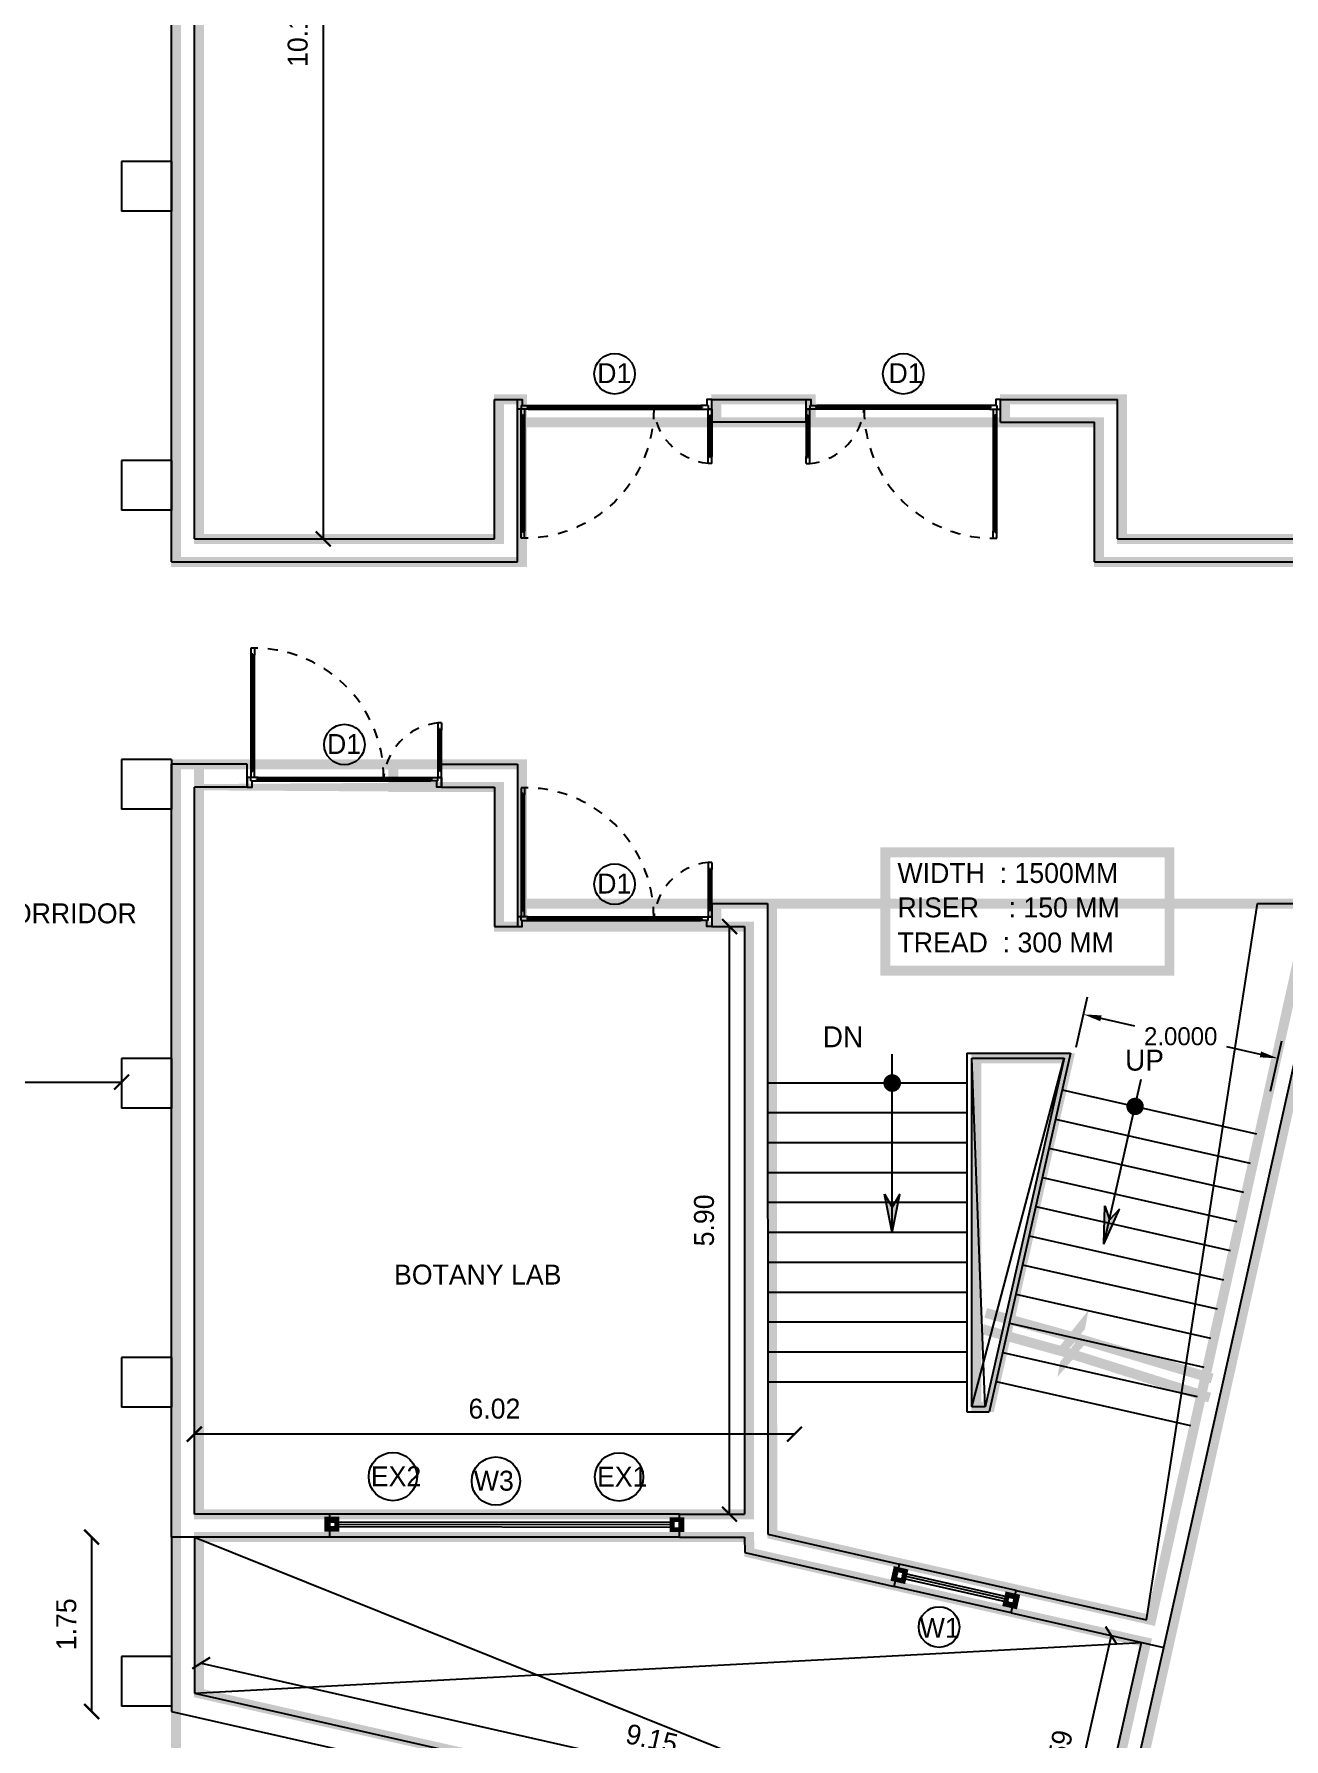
# Model space of a CAD drawing. Header units: metres. Extents: x 6101839 to 6102590, y -6659932 to -6659648.
# Drawn here: x 6102399.93 to 6102412.46, y -6659701.02 to -6659683.91 of the extents above; entities that cross this region are included whole.
import ezdxf

# ---------------------------------------------------------------- set-up
doc = ezdxf.new("R2010")
doc.units = ezdxf.units.M
doc.header["$LTSCALE"] = 500
doc.header["$MEASUREMENT"] = 0
doc.linetypes.add('DASHED2', pattern=[0.375, 0.25, -0.125])
doc.linetypes.add('HIDDEN', pattern=[0.375, 0.25, -0.125])
doc.layers.get('0').update_dxf_attribs({"linetype": 'CONTINUOUS'})
doc.layers.get('Defpoints').update_dxf_attribs({"linetype": 'CONTINUOUS'})
for name, color, linetype in [('above', 250, 'DASHED2'), ('Bldg', 44, 'CONTINUOUS'), ('BLK_1_FLR_2_BLT_UP_AREA_DEDUCT', 26, 'CONTINUOUS'), ('BLK_1_FLR_2_CARPET_AREA', 25, 'CONTINUOUS'), ('BLK_1_FLR_2_EXIT_WIDTH_STAIR', 1, 'CONTINUOUS'), ('DIM', 205, 'CONTINUOUS'), ('DOOR', 252, 'CONTINUOUS'), ('DOORTEXT', 13, 'CONTINUOUS'), ('ED', 30, 'CONTINUOUS'), ('FURN1', 252, 'CONTINUOUS'), ('FURNITURE', 252, 'CONTINUOUS'), ('FURNITURES', 252, 'CONTINUOUS'), ('norms', 4, 'CONTINUOUS'), ('railing', 14, 'CONTINUOUS'), ('STEPS', 233, 'CONTINUOUS'), ('T E X T', 7, 'CONTINUOUS'), ('TEXT', 4, 'CONTINUOUS'), ('W-SCH', 205, 'CONTINUOUS'), ('wall', 125, 'CONTINUOUS'), ('wall1', 125, 'CONTINUOUS'), ('WIN', 252, 'CONTINUOUS'), ('WINDOWS', 252, 'CONTINUOUS')]:
    doc.layers.add(name, color=color, linetype=linetype)
doc.styles.add('GD', font='GOTHIC.TTF')
doc.styles.add('RM', font='GOTHIC.TTF')
doc.styles.add('S2', font='GOTHIC.TTF')
doc.styles.get("Standard").update_dxf_attribs({"font": 'GOTHIC.TTF'})
doc.styles.add('USA TEXT', font='GOTHIC.TTF')
doc.dimstyles.new('1-100-ED', dxfattribs={"dimtxt": 0.2, "dimasz": 0.15, "dimexe": 0.18, "dimexo": 0.0625, "dimgap": 0.15, "dimtad": 1, "dimzin": 0, "dimdsep": 46, "dimtxsty": 'USA TEXT', "dimblk": 'ARCHTICK', "dimcen": 0.1, "dimse1": 1, "dimse2": 1, "dimclrd": 256, "dimclrt": 256, "dimadec": 0, "dimazin": 0, "dimtfac": 1, "dimtofl": 0, "dimtmove": 0, "dimatfit": 3, "dimldrblk": 'ARCHTICK', "dimfxl": 0.18, "dimtolj": 1, "dimtzin": 0, "dimarcsym": 0})
doc.dimstyles.new('STANDARD$0', dxfattribs={"dimtxt": 7, "dimasz": 3, "dimexe": 3, "dimexo": 1, "dimgap": 1.5, "dimtad": 1, "dimdec": 1, "dimzin": 1, "dimdsep": 46, "dimlunit": 4, "dimtxsty": 'Standard', "dimblk": 'OBLIQUE', "dimcen": 0.09375, "dimdle": 1, "dimclrd": 8, "dimclre": 8, "dimclrt": 7, "dimadec": 1, "dimazin": 0, "dimtfac": 1, "dimtdec": 1, "dimtix": 1, "dimtmove": 2, "dimatfit": 3, "dimldrblk": 'ARCHTICK', "dimfxl": 1, "dimfrac": 2, "dimtolj": 1, "dimtzin": 0, "dimarcsym": 0})

# ---------------------------------------------------------------- blocks, each defined once
blk = doc.blocks.new('DN')
at = {"layer": 'FURNITURES', "color": 233}
for p, q in [((319.0854205023498, 1863.104800175875), (335.6227519502863, 1936.198106413707)), ((334.3131926348433, 1859.659522791393), (319.0854205023498, 1863.104800175875)), ((334.3131926348433, 1859.659522791393), (337.0694145429879, 1871.841740497388)), ((343.1605233969167, 1870.463629543781), (337.0694145429879, 1871.841740497388)), ((340.4043014878407, 1858.281411836855), (343.1605233969167, 1870.463629543781)), ((355.6320736212656, 1854.836134452373), (340.4043014878407, 1858.281411836855)), ((369.4131831610576, 1915.747222983278), (355.6320736212656, 1854.836134452373)), ((-72.65177525021136, 131.6897415826097), (-89.18910669814794, 58.596435344778)), ((-57.42400311864912, 128.244464197196), (-72.65177525021136, 131.6897415826097)), ((-57.42400311864912, 128.244464197196), (-60.18022502586246, 116.0622464912012)), ((-54.08911617286502, 114.6841355366632), (-60.18022502586246, 116.0622464912012)), ((-51.3328942656517, 126.8663532435894), (-54.08911617286502, 114.6841355375945)), ((-36.10512213222683, 123.4210758581757), (-51.3328942656517, 126.8663532435894)), ((-49.88623167201875, 62.50998732727021), (-36.10512213222683, 123.4210758581757))]:
    blk.add_line(p, q, dxfattribs=at)
at = {"layer": 'FURNITURES', "color": 250}
for p, q in [((-72.65177525021136, 131.6897415826097), (319.0854205023498, 1863.104800175875)), ((-57.42400311864912, 128.244464197196), (337.0694145429879, 1871.841740497388)), ((-51.3328942656517, 126.8663532435894), (343.1605233959853, 1870.463629543781)), ((-36.10512213222683, 123.4210758581757), (355.6320736212656, 1854.836134452373))]:
    blk.add_line(p, q, dxfattribs=at)
at = {"layer": 'FURNITURES', "color": 250, "linetype": 'HIDDEN', "ltscale": 0.5}
for centre, radius, start, end in [((413.9418523591011, 1987.039343010634), 629.5359540648079, 173.3490794760167, 254.7297334611895), ((-81.1497706482187, 94.26623892690986), 1329.211879831034, 77.25002704883593, 168.8255809701504)]:
    blk.add_arc(centre, radius, start, end, dxfattribs=at)
at = {"layer": 'wall', "color": 7}
for p, q in [((-203.0888007394969, 2096.498816266656), (-211.3574664629996, 2059.952163148671)), ((-211.3574664629996, 2059.952163148671), (-138.6788448011502, 2043.508653922007)), ((-203.0888007394969, 2096.498816266656), (-130.4101790776476, 2080.055307039991)), ((-146.0376741690561, 2067.583756815642), (-147.4157851235941, 2061.492647962645)), ((265.9747230978683, 1967.963209992274), (-147.4157851226627, 2061.492647962645)), ((-135.2335674166679, 2058.736426053568), (-147.4157851235941, 2061.492647962645)), ((267.3528340514749, 1974.054318846203), (-146.0376741690561, 2067.583756814711)), ((-133.8554564630612, 2064.827534906566), (-146.0376741690561, 2067.583756815642)), ((-135.2335674166679, 2058.736426053568), (-138.6788448011502, 2043.508653922007)), ((-138.6788448011502, 2043.508653922007), (262.5294457124546, 1952.735437860712)), ((-130.4101790776476, 2080.055307039991), (-133.8554564630612, 2064.827534906566)), ((270.7981114368886, 1989.282090978697), (-130.4101790776476, 2080.055307039991)), ((265.9747230978683, 1967.963209992274), (262.5294457124546, 1952.735437860712)), ((262.5294457124546, 1952.735437860712), (335.6227519502863, 1936.198106412776)), ((265.9747230978683, 1967.963209992274), (278.1569408038631, 1965.206988085992)), ((270.7981114368886, 1989.282090978697), (267.3528340514749, 1974.054318846203)), ((267.3528340514749, 1974.054318846203), (279.5350517584011, 1971.29809693899)), ((343.891417673789, 1972.744759531692), (270.7981114368886, 1989.282090978697)), ((279.5350517584011, 1971.29809693899), (278.1569408038631, 1965.206988085992)), ((343.891417673789, 1972.744759531692), (335.6227519502863, 1936.198106412776)), ((372.1694050692022, 1927.929440689273), (335.6227519502863, 1936.198106413707)), ((372.1694050692022, 1927.929440689273), (369.4131831610576, 1915.747222983278)), ((-1377.096374039538, 387.5083733228967), (-1385.162156328559, 351.8626664569601)), ((-1385.162156328559, 351.8626664569601), (-1313.870742597617, 335.7311018779874)), ((-1377.096374039538, 387.5083733228967), (-1305.804960307665, 371.3768087448552)), ((-1321.047605217434, 359.2130249803886), (-1322.391902267001, 353.2720738360658)), ((-157.1158789880574, 89.59760813135655), (-1322.391902267001, 353.2720738360658)), ((-1310.509999977425, 350.5834797397256), (-1322.391902267001, 353.2720738360658)), ((-155.7715819394216, 95.53855927474794), (-1321.047605217434, 359.2130249794573)), ((-1309.16570292972, 356.5244308840484), (-1321.047605217434, 359.2130249803886)), ((-1305.804960307665, 371.3768087448552), (-1309.16570292972, 356.5244308840484)), ((-152.4108393182978, 110.3909371364862), (-1305.804960307665, 371.3768087448552)), ((-1310.509999977425, 350.5834797397256), (-1313.870742597617, 335.7311018779874)), ((-1313.870742597617, 335.7311018779874), (-160.4766216091811, 74.74523027148098)), ((-157.1158789880574, 89.59760813135655), (-160.4766216091811, 74.74523027148098)), ((-160.4766216091811, 74.74523027148098), (-89.1852078773081, 58.61366569064557)), ((-157.1158789880574, 89.59760813135655), (-145.2339766994118, 86.90901403501628)), ((-152.4108393182978, 110.3909371364862), (-155.7715819394216, 95.53855927474794)), ((-155.7715819394216, 95.53855927474794), (-143.8896796517074, 92.84996517840773)), ((-81.11942558735609, 94.25937255565077), (-152.4108393182978, 110.3909371364862)), ((-143.8896796517074, 92.84996517840773), (-145.2339766994118, 86.90901403501628)), ((-52.6424535792321, 50.32776962127536), (-89.18910669814794, 58.596435344778)), ((-81.11942558735609, 94.25937255565077), (-89.1852078773081, 58.61366569064557)), ((-52.6424535792321, 50.32776962127536), (-49.88623167201875, 62.50998732727021))]:
    blk.add_line(p, q, dxfattribs=at)
for points in [[(335.6227519502863, 1936.198106413707), (343.891417673789, 1972.744759531692), (441.3491593236103, 1950.694984268397), (430.3242716919631, 1901.966113443486), (369.4131831610576, 1915.747222983278)], [(-89.18910669814794, 58.596435344778), (-97.4577724216506, 22.04978222586214), (-3.07718291879e-05, 6.9625675678e-06), (11.0248568598181, 48.72887778747828), (-49.88623167201875, 62.50998732727021)]]:
    blk.add_lwpolyline(points, dxfattribs=at)
blk = doc.blocks.new('_ArchTick')
at = {"color": 0, "linetype": 'ByBlock', "const_width": 0.15}
blk.add_lwpolyline([(-0.5, -0.5), (0.5, 0.5)], dxfattribs=at)
blk = doc.blocks.new('*D503')
at = {"layer": 'Defpoints', "color": 0, "transparency": 16777216}
for p in [(6102401.532876948, -6659678.836962556), (6102401.532876948, -6659688.976962556), (6102402.825267529, -6659688.976962556)]:
    blk.add_point(p, dxfattribs=at)
at = {"layer": 'ED', "lineweight": -2, "transparency": 16777216}
blk.add_line((6102402.825267529, -6659678.836962556), (6102402.825267529, -6659688.976962556), dxfattribs=at)
at = {"layer": 'ED', "lineweight": -2, "transparency": 16777216, "xscale": 0.15, "yscale": 0.15, "zscale": 0.15}
for p, rotation in [((6102402.825267529, -6659678.836962556), 90), ((6102402.825267529, -6659688.976962556), 270)]:
    blk.add_blockref('_ArchTick', p, dxfattribs=dict(at, rotation=rotation))
at = {"layer": 'ED', "transparency": 16777216, "insert": (6102402.570236935, -6659683.906962555), "char_height": 0.2, "attachment_point": 5, "rotation": 90, "style": 'USA TEXT'}
blk.add_mtext('\\A1;10.14', dxfattribs=at)
blk = doc.blocks.new('*D559')
at = {"layer": 'Defpoints', "color": 0, "transparency": 16777216}
for p in [(6102398.302876941, -6659694.188967839), (6102400.802876941, -6659694.188967839), (6102400.802876941, -6659694.426967838)]:
    blk.add_point(p, dxfattribs=at)
at = {"layer": 'ED', "lineweight": -2, "transparency": 16777216}
blk.add_line((6102398.302876941, -6659694.426967838), (6102400.802876941, -6659694.426967838), dxfattribs=at)
at = {"layer": 'ED', "lineweight": -2, "transparency": 16777216, "xscale": 0.15, "yscale": 0.15, "zscale": 0.15, "rotation": 180}
blk.add_blockref('_ArchTick', (6102398.302876941, -6659694.426967838), dxfattribs=at)
at = {"layer": 'ED', "lineweight": -2, "transparency": 16777216, "xscale": 0.15, "yscale": 0.15, "zscale": 0.15}
blk.add_blockref('_ArchTick', (6102400.802876941, -6659694.426967838), dxfattribs=at)
at = {"layer": 'ED', "transparency": 16777216, "insert": (6102399.552876941, -6659694.171937247), "char_height": 0.2, "attachment_point": 5, "style": 'USA TEXT'}
blk.add_mtext('\\A1;2.50', dxfattribs=at)
blk = doc.blocks.new('*D566')
at = {"layer": 'Defpoints', "color": 0, "transparency": 16777216}
for p in [(6102406.901267531, -6659692.866962556), (6102407.052876949, -6659692.866962556), (6102407.052876949, -6659698.762334808)]:
    blk.add_point(p, dxfattribs=at)
at = {"layer": 'ED', "lineweight": -2, "transparency": 16777216}
blk.add_line((6102406.901267531, -6659698.762334808), (6102406.901267531, -6659692.866962556), dxfattribs=at)
at = {"layer": 'ED', "lineweight": -2, "transparency": 16777216, "xscale": 0.15, "yscale": 0.15, "zscale": 0.15}
for p, rotation in [((6102406.901267531, -6659692.866962556), 90), ((6102406.901267531, -6659698.762334808), 270)]:
    blk.add_blockref('_ArchTick', p, dxfattribs=dict(at, rotation=rotation))
at = {"layer": 'ED', "transparency": 16777216, "insert": (6102406.646236937, -6659695.81464868), "char_height": 0.2, "attachment_point": 5, "rotation": 90, "style": 'USA TEXT'}
blk.add_mtext('\\A1;5.90', dxfattribs=at)
blk = doc.blocks.new('*D567')
at = {"layer": 'Defpoints', "color": 0, "transparency": 16777216}
for p in [(6102401.532876948, -6659697.960006674), (6102407.552876947, -6659698.400509159), (6102401.532876948, -6659700.606962552)]:
    blk.add_point(p, dxfattribs=at)
at = {"layer": 'ED', "lineweight": -2, "transparency": 16777216}
blk.add_line((6102407.552876947, -6659697.960006674), (6102401.532876948, -6659697.960006674), dxfattribs=at)
at = {"layer": 'ED', "lineweight": -2, "transparency": 16777216, "xscale": 0.15, "yscale": 0.15, "zscale": 0.15, "rotation": 180}
blk.add_blockref('_ArchTick', (6102401.532876948, -6659697.960006674), dxfattribs=at)
at = {"layer": 'ED', "lineweight": -2, "transparency": 16777216, "xscale": 0.15, "yscale": 0.15, "zscale": 0.15}
blk.add_blockref('_ArchTick', (6102407.552876947, -6659697.960006674), dxfattribs=at)
at = {"layer": 'ED', "transparency": 16777216, "insert": (6102404.542876948, -6659697.704976083), "char_height": 0.2, "attachment_point": 5, "style": 'USA TEXT'}
blk.add_mtext('\\A1;6.02', dxfattribs=at)
blk = doc.blocks.new('*D1016')
at = {"layer": 'Defpoints', "color": 0, "transparency": 16777216}
for p in [(6102401.302876949, -6659698.992334809), (6102400.50186551, -6659700.742447431), (6102401.302876949, -6659700.742447431)]:
    blk.add_point(p, dxfattribs=at)
at = {"layer": 'ED', "lineweight": -2, "transparency": 16777216}
blk.add_line((6102400.50186551, -6659698.992334809), (6102400.50186551, -6659700.742447431), dxfattribs=at)
at = {"layer": 'ED', "lineweight": -2, "transparency": 16777216, "xscale": 0.15, "yscale": 0.15, "zscale": 0.15}
for p, rotation in [((6102400.50186551, -6659698.992334809), 90), ((6102400.50186551, -6659700.742447431), 270)]:
    blk.add_blockref('_ArchTick', p, dxfattribs=dict(at, rotation=rotation))
at = {"layer": 'ED', "transparency": 16777216, "insert": (6102400.249350212, -6659699.867391119), "char_height": 0.2, "attachment_point": 5, "rotation": 90, "style": 'USA TEXT'}
blk.add_mtext('\\A1;1.75', dxfattribs=at)
blk = doc.blocks.new('*D1017')
at = {"layer": 'Defpoints', "color": 0, "transparency": 16777216}
for p in [(6102401.532876944, -6659700.558675267), (6102410.530198233, -6659702.276614079), (6102410.461773216, -6659702.579018136)]:
    blk.add_point(p, dxfattribs=at)
at = {"layer": 'ED', "lineweight": -2, "transparency": 16777216}
blk.add_line((6102401.601301962, -6659700.25627121), (6102410.530198233, -6659702.276614079), dxfattribs=at)
at = {"layer": 'ED', "lineweight": -2, "transparency": 16777216, "xscale": 0.15, "yscale": 0.15, "zscale": 0.15}
for p, rotation in [((6102401.601301962, -6659700.25627121), 167.2503667695887), ((6102410.530198233, -6659702.276614079), 347.2503667695888)]:
    blk.add_blockref('_ArchTick', p, dxfattribs=dict(at, rotation=rotation))
at = {"layer": 'ED', "transparency": 16777216, "insert": (6102406.122033102, -6659701.017700154), "char_height": 0.2, "attachment_point": 5, "rotation": 347.25036676958877, "style": 'USA TEXT'}
blk.add_mtext('\\A1;9.15', dxfattribs=at)
blk = doc.blocks.new('*D1018')
at = {"layer": 'Defpoints', "color": 0, "transparency": 16777216}
for p in [(6102411.034352489, -6659700.048506614), (6102410.157223627, -6659702.510107651), (6102410.461773217, -6659702.579018138)]:
    blk.add_point(p, dxfattribs=at)
at = {"layer": 'ED', "lineweight": -2, "transparency": 16777216}
blk.add_line((6102410.729802899, -6659699.979596127), (6102410.157223627, -6659702.510107651), dxfattribs=at)
at = {"layer": 'ED', "lineweight": -2, "transparency": 16777216, "xscale": 0.15, "yscale": 0.15, "zscale": 0.15}
for p, rotation in [((6102410.729802899, -6659699.979596127), 77.2503667405967), ((6102410.157223627, -6659702.510107651), 257.2503667405967)]:
    blk.add_blockref('_ArchTick', p, dxfattribs=dict(at, rotation=rotation))
at = {"layer": 'ED', "transparency": 16777216, "insert": (6102410.194770773, -6659701.188568884), "char_height": 0.2, "attachment_point": 5, "rotation": 77.25036674059669, "style": 'USA TEXT'}
blk.add_mtext('\\A1;2.59', dxfattribs=at)
blk = doc.blocks.new('*D1383')
at = {"layer": 'BLK_1_FLR_2_EXIT_WIDTH_STAIR', "color": 0, "lineweight": -2, "transparency": 16777216}
for p, q in [((6102410.377416643, -6659694.075294932), (6102410.491260249, -6659693.572163636)), ((6102410.627097705, -6659693.787449922), (6102410.962736565, -6659693.863394985)), ((6102412.328084593, -6659694.5166729), (6102412.441928198, -6659694.013541606)), ((6102412.226641907, -6659694.149379062), (6102411.89100305, -6659694.073434001))]:
    blk.add_line(p, q, dxfattribs=at)
at = {"layer": 'BLK_1_FLR_2_EXIT_WIDTH_STAIR', "color": 0, "transparency": 16777216}
for points in [[(6102410.633718441, -6659693.758189611), (6102410.62047697, -6659693.816710237), (6102410.451535832, -6659693.747725509)], [(6102412.233262646, -6659694.12011875), (6102412.220021175, -6659694.178639374), (6102412.402203782, -6659694.189103477)]]:
    blk.add_solid(points, dxfattribs=at)
at = {"layer": 'Defpoints', "color": 0, "transparency": 16777216}
for p in [(6102410.363623445, -6659694.136253914), (6102412.402203782, -6659694.189103477), (6102412.314291392, -6659694.577631883)]:
    blk.add_point(p, dxfattribs=at)
at = {"layer": 'BLK_1_FLR_2_EXIT_WIDTH_STAIR', "color": 0, "transparency": 16777216, "insert": (6102411.426869808, -6659693.968414493), "char_height": 0.18, "attachment_point": 5}
blk.add_mtext('\\A1;2.0000', dxfattribs=at)

msp = doc.modelspace()

# ---------------------------------------------------------------- hatches: boundary and pattern name
at = {"layer": 'DIM'}
h = msp.add_hatch(color=256, dxfattribs=at)
h.paths.add_polyline_path([(6102408.588561236, -6659695.655702513), (6102408.547711117, -6659695.655751201), (6102408.609088461, -6659695.552043867)])
h.paths.add_polyline_path([(6102408.537942316, -6659695.911318582), (6102408.532849965, -6659695.911324653), (6102408.532575829, -6659695.681324815), (6102408.547711117, -6659695.655751201), (6102408.588561236, -6659695.655702513)])
h.paths.add_polyline_path([(6102408.532849965, -6659695.911324653), (6102408.527757614, -6659695.911330722), (6102408.476529505, -6659695.655836043), (6102408.517379621, -6659695.655787352), (6102408.532575829, -6659695.681324815)])
h.paths.add_polyline_path([(6102408.527757614, -6659695.911330722), (6102408.532849965, -6659695.911324653), (6102408.532880424, -6659695.936880189)])
h.paths.add_polyline_path([(6102408.532880424, -6659695.936880189), (6102408.532849965, -6659695.911324653), (6102408.537942316, -6659695.911318582)])
h.paths.add_polyline_path([(6102408.455755237, -6659695.552226626), (6102408.517379621, -6659695.655787352), (6102408.476529505, -6659695.655836043)])
h = msp.add_hatch(color=256, dxfattribs=at)
h.paths.add_polyline_path([(6102410.664501103, -6659695.772969742), (6102410.703351111, -6659695.781809025), (6102410.667286132, -6659695.669941379)])
h.paths.add_polyline_path([(6102410.657633383, -6659696.027031573), (6102410.662476401, -6659696.028133472), (6102410.712244521, -6659695.809394922), (6102410.703351111, -6659695.781809025), (6102410.664501103, -6659695.772969742)])
h.paths.add_polyline_path([(6102410.662476401, -6659696.028133472), (6102410.66731942, -6659696.029235374), (6102410.771047519, -6659695.797211536), (6102410.732197511, -6659695.788372252), (6102410.712244521, -6659695.809394922)])
h.paths.add_polyline_path([(6102410.66731942, -6659696.029235374), (6102410.662476401, -6659696.028133472), (6102410.656946609, -6659696.052437757)])
h.paths.add_polyline_path([(6102410.656946609, -6659696.052437757), (6102410.662476401, -6659696.028133472), (6102410.657633383, -6659696.027031573)])
h.paths.add_polyline_path([(6102410.813111832, -6659695.703120124), (6102410.732197511, -6659695.788372252), (6102410.771047519, -6659695.797211536)])

# ---------------------------------------------------------------- linework, layer by layer
at = {"layer": 'above', "color": 251, "linetype": 'ByBlock'}
for p, q in [((6102401.532876945, -6659698.992334805), (6102410.461773216, -6659702.579018137)), ((6102401.532876945, -6659700.558675268), (6102411.034352488, -6659700.048506613))]:
    msp.add_line(p, q, dxfattribs=at)
at = {"layer": 'Bldg', "linetype": 'ByBlock'}
for p, q in [((6102409.282854925, -6659694.136898543), (6102409.282854925, -6659697.736898542)), ((6102409.282854925, -6659694.136898543), (6102410.321434433, -6659694.136898543)), ((6102409.332854923, -6659697.686898543), (6102409.332854923, -6659694.186898543)), ((6102409.332854923, -6659694.186898543), (6102410.258858843, -6659694.186898543)), ((6102410.258858843, -6659694.186898543), (6102409.467021997, -6659697.686898543)), ((6102410.321434433, -6659694.136898543), (6102409.506973677, -6659697.736898542)), ((6102409.282854925, -6659697.736898542), (6102409.506973677, -6659697.736898542)), ((6102409.467021997, -6659697.686898543), (6102409.332854923, -6659697.686898543))]:
    msp.add_line(p, q, dxfattribs=at)
at = {"layer": 'BLK_1_FLR_2_BLT_UP_AREA_DEDUCT', "color": 26, "linetype": 'Continuous', "const_width": 0.1}
for points in [[(6102409.37789294, -6659694.187459365), (6102410.303896857, -6659694.187459365), (6102409.512060013, -6659697.687459367), (6102409.37789294, -6659697.687459367), (6102409.37789294, -6659694.187459365)], [(6102401.577913671, -6659698.992897), (6102401.577913671, -6659700.5592358), (6102410.506811232, -6659702.579578962), (6102411.079390503, -6659700.049067438), (6102407.099168877, -6659699.148465848), (6102407.097914962, -6659698.993007963), (6102401.577913671, -6659698.993007963)]]:
    msp.add_lwpolyline(points, dxfattribs=at)
at = {"layer": 'BLK_1_FLR_2_CARPET_AREA', "color": 15, "linetype": 'Continuous', "const_width": 0.1}
for points in [[(6102401.577914911, -6659688.977523416), (6102404.587914913, -6659688.977523416), (6102404.587914913, -6659687.577523416), (6102404.817914971, -6659687.577522785), (6102404.817918932, -6659687.807515098), (6102406.768589837, -6659687.807523416), (6102406.768592993, -6659687.577523416), (6102407.713842997, -6659687.577536394), (6102407.713842215, -6659687.807524956), (6102409.664544454, -6659687.80753201), (6102409.664547614, -6659687.577563179), (6102410.837914911, -6659687.57757929), (6102410.837914911, -6659688.977523416), (6102414.077914912, -6659688.977523416), (6102414.077914912, -6659679.066962559), (6102401.577914911, -6659679.066962548)], [(6102401.34791491, -6659691.237524778), (6102404.817914912, -6659691.237524778), (6102404.81791408, -6659692.637521625), (6102407.327914912, -6659692.637523416), (6102407.329168829, -6659698.964693912), (6102411.130148508, -6659699.824742473), (6102412.731433863, -6659692.637523098), (6102412.967248165, -6659692.637523098), (6102410.68659643, -6659702.856073338), (6102401.347914905, -6659700.743008292)], [(6102401.577914911, -6659698.763008), (6102407.09791491, -6659698.763008), (6102407.097919402, -6659692.867523416), (6102406.768589778, -6659692.867522784), (6102406.768589918, -6659692.637522786), (6102404.81791408, -6659692.637521625), (6102404.81791408, -6659692.867523416), (6102404.587914913, -6659692.867523416), (6102404.587914913, -6659691.467523417), (6102403.528414913, -6659691.467523417), (6102403.528414913, -6659691.237524938), (6102401.577914911, -6659691.237524938)]]:
    msp.add_lwpolyline(points, close=True, dxfattribs=at)
msp.add_lwpolyline([(6102401.34791491, -6659681.237523414), (6102401.34791491, -6659689.207523416), (6102404.817914912, -6659689.207523416), (6102404.817918932, -6659687.807515098), (6102410.607914913, -6659687.807534807), (6102410.607914913, -6659689.207523416), (6102415.818829603, -6659689.207523416), (6102412.637283896, -6659703.297455722), (6102427.267502195, -6659706.607837693), (6102429.253722928, -6659697.829744045), (6102432.667363738, -6659698.602149129), (6102430.681143005, -6659707.380242776), (6102433.60717417, -6659708.042316292), (6102432.834755034, -6659711.456019416)], dxfattribs=at)
at = {"layer": 'DIM', "const_width": 0.1}
for points in [[(6102408.494521618, -6659694.436925879, -1), (6102408.571188231, -6659694.436834501, -1)], [(6102411.005847177, -6659694.679886236, 1), (6102410.932934327, -6659694.663296863, 1)]]:
    msp.add_lwpolyline(points, format="xyb", close=True, dxfattribs=at)
at = {"layer": 'DOOR', "linetype": 'ByBlock'}
for p, q in [((6102408.532829425, -6659695.888424733), (6102408.532831556, -6659694.148668136)), ((6102410.656970866, -6659696.052443247), (6102411.031450466, -6659694.397422065)), ((6102408.455729738, -6659695.552226626), (6102408.53255033, -6659695.681324816)), ((6102408.532854926, -6659695.93688019), (6102408.455729738, -6659695.552226626)), ((6102408.609062961, -6659695.552043867), (6102408.53255033, -6659695.681324816)), ((6102408.532854926, -6659695.93688019), (6102408.609062961, -6659695.552043867)), ((6102410.656970866, -6659696.052443247), (6102410.667310389, -6659695.669946869)), ((6102410.656970866, -6659696.052443247), (6102410.813136089, -6659695.703125613)), ((6102410.667310389, -6659695.669946869), (6102410.712268777, -6659695.809400412)), ((6102410.813136089, -6659695.703125613), (6102410.712268777, -6659695.809400412))]:
    msp.add_line(p, q, dxfattribs=at)
at = {"layer": 'FURN1', "const_width": 0.1}
for points in [[(6102402.887918791, -6659698.887838382), (6102402.936685978, -6659698.887842059), (6102402.936689653, -6659698.839074872), (6102402.887922464, -6659698.839071197)], [(6102402.888528473, -6659698.887836678), (6102402.93729566, -6659698.887840321), (6102402.937299303, -6659698.839073135), (6102402.888532118, -6659698.839069491)], [(6102406.398535482, -6659698.891993818), (6102406.349768294, -6659698.891990008), (6102406.349772106, -6659698.843222821), (6102406.398539293, -6659698.843226632)], [(6102406.399145163, -6659698.891995617), (6102406.350377975, -6659698.891991838), (6102406.350381756, -6659698.843224652), (6102406.399148943, -6659698.843228432)], [(6102408.575612367, -6659699.392656555), (6102408.624379554, -6659699.403691115), (6102408.635414112, -6659699.354923929), (6102408.586646928, -6659699.34388937)], [(6102408.576222445, -6659699.392792759), (6102408.62498964, -6659699.403827286), (6102408.636024168, -6659699.355060091), (6102408.587256973, -6659699.344025563)], [(6102409.745417552, -6659699.657339763), (6102409.696650396, -6659699.646305067), (6102409.707685092, -6659699.597537911), (6102409.756452248, -6659699.608572609)], [(6102409.746026837, -6659699.657479469), (6102409.697259673, -6659699.646444805), (6102409.708294338, -6659699.597677642), (6102409.757061501, -6659699.608712307)]]:
    msp.add_lwpolyline(points, close=True, dxfattribs=at)
at = {"layer": 'FURNITURE', "linetype": 'ByBlock', "ltscale": 0.2}
for p, q in [((6102402.888528473, -6659698.887836678), (6102406.350377975, -6659698.891991838)), ((6102402.888532118, -6659698.839069491), (6102406.349772106, -6659698.843219151)), ((6102409.745417552, -6659699.657339763), (6102408.624379554, -6659699.403691115)), ((6102409.756452248, -6659699.608572609), (6102408.636024998, -6659699.35505642))]:
    msp.add_line(p, q, dxfattribs=at)
at = {"layer": 'FURNITURE', "color": 4, "linetype": 'ByBlock', "ltscale": 0.2}
for p, q in [((6102402.937297482, -6659698.863456728), (6102406.350379867, -6659698.867602807)), ((6102409.702167744, -6659699.621921491), (6102408.629898063, -6659699.379302083))]:
    msp.add_line(p, q, dxfattribs=at)
at = {"layer": 'norms', "const_width": 0.1}
for points in [[(6102401.57791491, -6659698.763008), (6102407.09791491, -6659698.763008), (6102407.097919402, -6659692.867523416), (6102404.587914913, -6659692.867523416), (6102404.587914913, -6659691.467523417), (6102401.577915068, -6659691.467523352)], [(6102407.329168829, -6659698.964693912), (6102411.130148508, -6659699.824742473), (6102412.731433863, -6659692.637523098), (6102407.327914912, -6659692.637523416)]]:
    msp.add_lwpolyline(points, close=True, dxfattribs=at)
at = {"layer": 'railing', "linetype": 'ByBlock'}
for p, q in [((6102409.467021997, -6659697.686898543), (6102409.332854923, -6659694.186898543)), ((6102409.332854923, -6659697.686898543), (6102410.258858843, -6659694.186898543)), ((6102409.282854925, -6659694.436898543), (6102407.282854925, -6659694.436861837)), ((6102410.237881008, -6659694.506079111), (6102412.188568917, -6659694.947459538)), ((6102409.282854925, -6659694.736898542), (6102407.282854925, -6659694.736861837)), ((6102410.17167365, -6659694.798682229), (6102412.122361558, -6659695.240062658)), ((6102409.282854925, -6659695.036898542), (6102407.282854925, -6659695.036861838)), ((6102410.105467073, -6659695.091285526), (6102412.056154982, -6659695.532665956)), ((6102409.282854925, -6659695.336898543), (6102407.282854925, -6659695.336861838)), ((6102410.039259716, -6659695.383888649), (6102411.989947626, -6659695.825269074)), ((6102409.282854925, -6659695.636898543), (6102407.282854925, -6659695.636861837)), ((6102409.97305314, -6659695.676491944), (6102411.923741049, -6659696.117872371)), ((6102409.282854925, -6659695.936898543), (6102407.282854925, -6659695.936861837)), ((6102409.906845783, -6659695.969095062), (6102411.857533692, -6659696.410475492)), ((6102409.282854925, -6659696.236898542), (6102407.282854925, -6659696.236861837)), ((6102409.840638816, -6659696.261698272), (6102411.791326726, -6659696.7030787)), ((6102409.840639208, -6659696.26169836), (6102411.791327118, -6659696.70307879)), ((6102409.282854925, -6659696.536898542), (6102407.282854925, -6659696.536861838)), ((6102409.774432239, -6659696.554301571), (6102411.725120149, -6659696.995681997)), ((6102409.282854925, -6659696.836898543), (6102407.282854925, -6659696.836861838)), ((6102409.708224882, -6659696.846904688), (6102411.658912793, -6659697.288285118)), ((6102409.282854925, -6659697.136898543), (6102407.282854925, -6659697.136861838)), ((6102409.642018308, -6659697.139507987), (6102411.592706214, -6659697.580888413)), ((6102409.282854925, -6659697.436898543), (6102407.282854925, -6659697.436861837)), ((6102409.575811341, -6659697.432111195), (6102411.526499251, -6659697.873491623))]:
    msp.add_line(p, q, dxfattribs=at)
at = {"layer": 'STEPS', "color": 251, "const_width": 0.1}
for points in [[(6102411.742342665, -6659697.40122216), (6102410.439732905, -6659697.012422107), (6102410.38366616, -6659697.075814378), (6102410.415895862, -6659696.902843594), (6102410.349017461, -6659696.986582229), (6102409.471178417, -6659696.742768233)], [(6102411.71750679, -6659697.593551189), (6102410.327707442, -6659697.154168459), (6102410.271640697, -6659697.217560727), (6102410.303870398, -6659697.044589948), (6102410.236991998, -6659697.128328581), (6102409.438115858, -6659696.90644601)]]:
    msp.add_lwpolyline(points, dxfattribs=at)
at = {"layer": 'W-SCH'}
for centre, radius in [((6102405.748214263, -6659687.320138117), 0.2037454751308166), ((6102408.644165018, -6659687.320138117), 0.2037454751308166), ((6102403.03787617, -6659691.041140271), 0.2037454751308166), ((6102405.748214263, -6659692.441138118), 0.2037454751308166), ((6102403.524468216, -6659698.386090994), 0.2424160592048741), ((6102404.557524718, -6659698.43019385), 0.2424160592048741), ((6102405.792867081, -6659698.389152814), 0.2424160592048741), ((6102409.002597943, -6659699.895023491), 0.2037454751308166)]:
    msp.add_circle(centre, radius, dxfattribs=at)
at = {"layer": 'wall1', "linetype": 'ByBlock'}
for p, q in [((6102401.302876947, -6659689.206962553), (6102401.302876947, -6659678.836962553)), ((6102401.532876946, -6659688.976962552), (6102401.532876946, -6659678.836962553)), ((6102404.542876948, -6659687.576962554), (6102404.772876947, -6659687.576962554)), ((6102404.542876948, -6659688.976962552), (6102404.542876948, -6659687.576962554)), ((6102404.772876947, -6659689.206962553), (6102404.772876947, -6659687.576962554)), ((6102406.723551871, -6659687.576962554), (6102407.668805032, -6659687.576975533)), ((6102406.723551871, -6659687.806962552), (6102406.723551871, -6659687.576962554)), ((6102407.668809188, -6659687.806931382), (6102407.668805032, -6659687.576922787)), ((6102407.668827413, -6659687.806962552), (6102407.668827413, -6659687.576962554)), ((6102409.619506492, -6659687.806971146), (6102409.619502338, -6659687.576962554)), ((6102409.619502338, -6659687.577002317), (6102410.792876948, -6659687.577018428)), ((6102410.792876948, -6659688.976962552), (6102410.792876948, -6659687.577018428)), ((6102407.668827413, -6659687.806962552), (6102406.723551211, -6659687.806959838)), ((6102409.619506492, -6659687.806971146), (6102410.562876947, -6659687.806973947)), ((6102410.562876947, -6659689.206962553), (6102410.562876947, -6659687.806973947)), ((6102401.532876946, -6659688.976962552), (6102404.542876948, -6659688.976962552)), ((6102410.792876948, -6659688.976962552), (6102414.032876948, -6659688.976962552)), ((6102401.302876947, -6659689.206962553), (6102404.772876947, -6659689.206962553)), ((6102410.562876947, -6659689.206962553), (6102415.773791636, -6659689.206962553)), ((6102401.302876947, -6659698.992334805), (6102401.302876943, -6659691.236964074)), ((6102402.062713719, -6659691.236964074), (6102401.302876947, -6659691.236964074)), ((6102402.062713719, -6659691.466964073), (6102402.062713719, -6659691.236964074)), ((6102404.013213717, -6659691.236964074), (6102404.772876947, -6659691.236962552)), ((6102404.013213717, -6659691.466964073), (6102404.013213717, -6659691.236964074)), ((6102404.772876947, -6659691.236962552), (6102404.772876947, -6659692.866962552)), ((6102401.532876946, -6659698.762334804), (6102401.532876946, -6659691.466964073)), ((6102402.062713719, -6659691.466964073), (6102401.532876946, -6659691.466964073)), ((6102404.013213717, -6659691.466962553), (6102404.542876948, -6659691.466962553)), ((6102404.542876948, -6659691.466962553), (6102404.542876948, -6659692.866962552)), ((6102406.723551813, -6659692.636961922), (6102407.282876948, -6659692.636962553)), ((6102406.723551813, -6659692.636961922), (6102406.723551813, -6659692.866961922)), ((6102407.282876948, -6659692.636962553), (6102407.284130864, -6659698.964133047)), ((6102411.085111397, -6659699.824177853), (6102412.198724032, -6659692.636962553)), ((6102411.258681548, -6659700.099265585), (6102412.922210199, -6659692.636962238)), ((6102412.198724032, -6659692.636962553), (6102412.922210199, -6659692.636962238)), ((6102404.542876948, -6659692.866962552), (6102404.772876947, -6659692.866962552)), ((6102406.723551813, -6659692.866961922), (6102407.052876947, -6659692.866962552)), ((6102407.052876947, -6659692.866962552), (6102407.052876947, -6659698.762334804)), ((6102402.887905547, -6659698.762334804), (6102401.532876946, -6659698.762334804)), ((6102402.887905547, -6659698.762334804), (6102402.887910975, -6659698.992334805)), ((6102406.39913756, -6659698.992334805), (6102406.399142987, -6659698.762334804)), ((6102406.399142987, -6659698.762334804), (6102407.052876947, -6659698.762334804)), ((6102402.887910978, -6659698.992450309), (6102401.302876947, -6659698.992334805)), ((6102406.399137693, -6659698.992334805), (6102407.052876947, -6659698.992334805)), ((6102407.052876947, -6659698.992334805), (6102407.054130865, -6659699.147905024)), ((6102407.284130864, -6659698.964133047), (6102408.604951506, -6659699.262995916)), ((6102407.054130865, -6659699.147905024), (6102408.554191908, -6659699.487324833)), ((6102408.554207413, -6659699.48725631), (6102408.604967011, -6659699.262927393)), ((6102409.72460537, -6659699.752149913), (6102409.775379842, -6659699.527755259)), ((6102409.775379842, -6659699.527755259), (6102411.085126335, -6659699.82411182)), ((6102409.72460537, -6659699.752149913), (6102411.258681546, -6659700.099265591))]:
    msp.add_line(p, q, dxfattribs=at)
at = {"layer": 'wall1', "color": 0, "linetype": 'ByBlock'}
for p, q in [((6102400.802876943, -6659685.18896784), (6102400.802876943, -6659685.68896784)), ((6102401.302876943, -6659685.18896784), (6102400.802876943, -6659685.18896784)), ((6102401.302876943, -6659685.18896784), (6102401.302876943, -6659685.68896784)), ((6102401.302876943, -6659685.68896784), (6102400.802876943, -6659685.68896784)), ((6102400.802876943, -6659688.18896784), (6102400.802876943, -6659688.68896784)), ((6102401.302876943, -6659688.18896784), (6102400.802876943, -6659688.18896784)), ((6102401.302876943, -6659688.18896784), (6102401.302876943, -6659688.68896784)), ((6102401.302876943, -6659688.68896784), (6102400.802876943, -6659688.68896784)), ((6102400.802876943, -6659691.18896784), (6102400.802876943, -6659691.68896784)), ((6102401.302876943, -6659691.18896784), (6102400.802876943, -6659691.18896784)), ((6102401.302876943, -6659691.18896784), (6102401.302876943, -6659691.68896784)), ((6102401.302876943, -6659691.68896784), (6102400.802876943, -6659691.68896784)), ((6102400.802876941, -6659694.188967839), (6102400.802876941, -6659694.688967842)), ((6102401.302876941, -6659694.188967839), (6102400.802876941, -6659694.188967839)), ((6102401.302876941, -6659694.188967839), (6102401.302876941, -6659694.688967842)), ((6102401.302876941, -6659694.688967842), (6102400.802876941, -6659694.688967842)), ((6102400.802876941, -6659697.18896784), (6102400.802876941, -6659697.688967838)), ((6102401.302876941, -6659697.18896784), (6102400.802876941, -6659697.18896784)), ((6102401.302876941, -6659697.18896784), (6102401.302876941, -6659697.688967838)), ((6102401.302876941, -6659697.688967838), (6102400.802876941, -6659697.688967838)), ((6102400.802876941, -6659700.18896784), (6102400.802876941, -6659700.68896784)), ((6102401.302876941, -6659700.18896784), (6102400.802876941, -6659700.18896784)), ((6102401.302876941, -6659700.18896784), (6102401.302876941, -6659700.68896784)), ((6102401.302876941, -6659700.68896784), (6102400.802876941, -6659700.68896784))]:
    msp.add_line(p, q, dxfattribs=at)
at = {"layer": 'wall1', "color": 251, "linetype": 'ByBlock'}
for p, q in [((6102401.302876947, -6659698.992334805), (6102401.302876947, -6659700.742447427)), ((6102401.532876945, -6659698.992334805), (6102401.532876945, -6659700.558675268)), ((6102410.461773216, -6659702.579018137), (6102411.034352488, -6659700.048506613)), ((6102410.635343301, -6659702.854106171), (6102411.258681546, -6659700.099265591)), ((6102401.532876945, -6659700.558675268), (6102410.461773216, -6659702.579018137)), ((6102401.302876947, -6659700.742447427), (6102410.635343301, -6659702.854106171))]:
    msp.add_line(p, q, dxfattribs=at)
at = {"layer": 'WIN', "const_width": 0.1}
msp.add_lwpolyline([(6102408.463120355, -6659693.309669768), (6102411.314508684, -6659693.309669768), (6102411.314508684, -6659692.123216232), (6102408.463120355, -6659692.123216232)], close=True, dxfattribs=at)
at = {"layer": 'WINDOWS', "linetype": 'ByBlock'}
for p, q in [((6102406.399142987, -6659698.762334804), (6102402.887905547, -6659698.762334804)), ((6102406.399137693, -6659698.992334805), (6102402.887910841, -6659698.992334805)), ((6102409.775364967, -6659699.527820996), (6102408.604951506, -6659699.262995916)), ((6102409.72460537, -6659699.752149913), (6102408.554191908, -6659699.487324833))]:
    msp.add_line(p, q, dxfattribs=at)

# ---------------------------------------------------------------- block references
at = {"layer": 'ED'}
for p, xscale, yscale, zscale, rotation in [((6102404.772877008, -6659687.576961893), -0.0009753374322514, 0.0009753374317661, 0.0009753374319669, 257.2513232250893), ((6102409.619502277, -6659687.576961893), 0.0009753374324569, 0.0009753374324569, 0.0009753374324569, 102.7486768282721), ((6102402.062538853, -6659691.466964735), 0.0009753374313431, 0.0009753374326974, 0.0009753374313431, 282.7486767869838), ((6102404.772876947, -6659692.866962585), 0.0009753374313431, 0.0009753374326974, 0.0009753374313431, 282.7486767869838)]:
    msp.add_blockref('DN', p, dxfattribs=dict(at, xscale=xscale, yscale=yscale, zscale=zscale, rotation=rotation))

# ---------------------------------------------------------------- texts
at = {"layer": 'DOORTEXT', "color": 3, "style": 'RM'}
for s, p in [('D1', (6102405.573901856, -6659687.414042072)), ('D1', (6102408.49611169, -6659687.414042072)), ('D1', (6102402.863563764, -6659691.135044225)), ('D1', (6102405.573901856, -6659692.535042073)), ('EX2', (6102403.303271345, -6659698.482481972)), ('EX1', (6102405.571670211, -6659698.48554379)), ('W3', (6102404.336327849, -6659698.526584826)), ('W1', (6102408.809130018, -6659700.002961352))]:
    msp.add_text(s, height=0.2, dxfattribs=at).set_placement(p)
at = {"layer": 'T E X T', "style": 'GD'}
for s, p in [('WIDTH  : 1500MM', (6102408.585957033, -6659692.429406907)), ('RISER    : 150 MM', (6102408.585957033, -6659692.774393396)), ('TREAD  : 300 MM', (6102408.585957033, -6659693.12587963))]:
    msp.add_text(s, height=0.1999921675572022, dxfattribs=at).set_placement(p)
at = {"layer": 'TEXT', "color": 7, "style": 'S2'}
for s, p in [('2.5 M WIIDE CORRIDOR', (6102397.909442434, -6659692.834047151)), ('BOTANY LAB', (6102403.535767491, -6659696.458467838))]:
    msp.add_text(s, height=0.2, dxfattribs=at).set_placement(p)
at = {"layer": 'TEXT', "style": 'RM'}
for s, p in [('DN', (6102407.836059352, -6659694.077542488)), ('UP', (6102410.868605968, -6659694.311970373))]:
    msp.add_text(s, height=0.21, dxfattribs=at).set_placement(p)

# ---------------------------------------------------------------- dimensions: what is measured, and where the dimension line sits
at = {"layer": 'BLK_1_FLR_2_EXIT_WIDTH_STAIR'}
dim = msp.add_aligned_dim(p1=(6102410.363623446, -6659694.136253915), p2=(6102412.314291392, -6659694.577631883), distance=0.3983502366859027, dimstyle='STANDARD$0', override={"dimtxt": 0.18, "dimasz": 0.18, "dimexe": 0.18, "dimexo": 0.0625, "dimgap": 0.09, "dimtad": 0, "dimtih": 1, "dimtoh": 1, "dimdec": 4, "dimzin": 0, "dimlunit": 2, "dimpost": '', "dimcen": 0.09, "dimdle": 0, "dimclrd": 0, "dimclre": 0, "dimclrt": 0, "dimadec": 0, "dimtdec": 4, "dimtix": 0, "dimtofl": 0, "dimtmove": 0, "dimfrac": 0}, dxfattribs=at)
dim.commit()
dim.dimension.update_dxf_attribs({"geometry": '*D1383', "text_midpoint": (6102411.426869808, -6659693.968414493)})
at = {"layer": 'ED'}
for base, p1, p2, picture, middle in [((6102402.825267529, -6659688.976962556), (6102401.532876946, -6659678.836962553), (6102401.532876946, -6659688.976962552), '*D503', (6102402.570236935, -6659683.906962555)), ((6102406.901267531, -6659692.866962556), (6102407.052876947, -6659698.762334804), (6102407.052876947, -6659692.866962552), '*D566', (6102406.646236937, -6659695.81464868))]:
    dim = msp.add_linear_dim(base=base, p1=p1, p2=p2, angle=90, dimstyle='1-100-ED', dxfattribs=at)
    dim.commit()
    dim.dimension.update_dxf_attribs({"geometry": picture, "text_midpoint": middle})
for base, p1, p2, picture, middle in [((6102400.802876941, -6659694.426967838), (6102398.302876941, -6659694.188967839), (6102400.802876941, -6659694.188967839), '*D559', (6102399.552876941, -6659694.171937247)), ((6102401.532876948, -6659697.960006674), (6102407.552876947, -6659698.400509159), (6102401.532876948, -6659700.606962552), '*D567', (6102404.542876948, -6659697.704976083))]:
    dim = msp.add_linear_dim(base=base, p1=p1, p2=p2, dimstyle='1-100-ED', dxfattribs=at)
    dim.commit()
    dim.dimension.update_dxf_attribs({"geometry": picture, "text_midpoint": middle})
for p1, p2, distance, picture, middle in [((6102401.302876947, -6659698.992334805), (6102401.302876947, -6659700.742447427), -0.8010114375501871, '*D1016', (6102400.249350212, -6659699.867391119)), ((6102411.034352488, -6659700.048506613), (6102410.461773216, -6659702.579018137), -0.31224847019839636, '*D1018', (6102410.194770773, -6659701.188568884)), ((6102401.532876945, -6659700.558675268), (6102410.461773216, -6659702.579018137), 0.310048701662496, '*D1017', (6102406.122033102, -6659701.017700154))]:
    dim = msp.add_aligned_dim(p1=p1, p2=p2, distance=distance, dimstyle='1-100-ED', dxfattribs=at)
    dim.commit()
    dim.dimension.update_dxf_attribs({"geometry": picture, "text_midpoint": middle})

doc.saveas('drawing.dxf')
